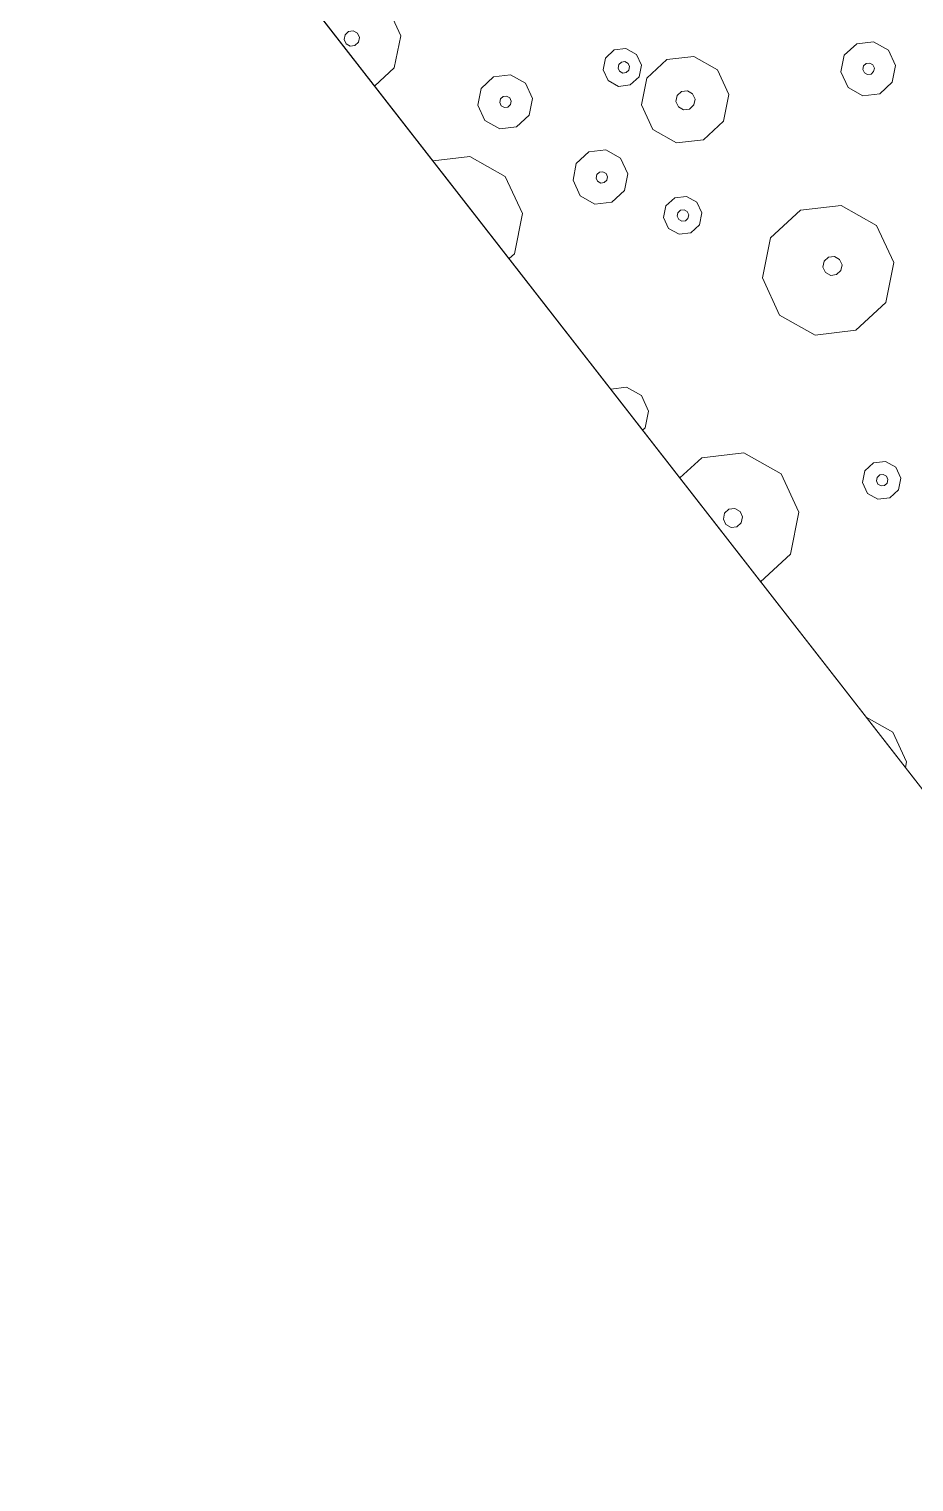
# Model space of a CAD drawing. Header units: metres. Extents: x -2858 to 512, y -1995 to 1252.
# Drawn here: x -490.839 to -488.268, y -123.094 to -118.875 of the extents above; entities that cross this region are included whole.
import ezdxf

# ---------------------------------------------------------------- set-up
doc = ezdxf.new("R2010")
doc.units = ezdxf.units.M
doc.layers.add('Calque commun', color=7, linetype='Continuous')
doc.layers.add('Calque11', color=7, linetype='Continuous')

# ---------------------------------------------------------------- blocks, each defined once
blk = doc.blocks.new('geometrebondepartleger')
at = {"layer": 'Calque11', "color": 7, "linetype": 'Continuous', "lineweight": 9}
blk.add_line((150.3457, 147.4392, 79), (130.1803, 35.9078, 79), dxfattribs=at)
blk = doc.blocks.new('pattern')
at = {"layer": 'Calque commun', "color": 54, "linetype": 'Continuous', "lineweight": 9}
for p, q in [((63.3569, 43.6259), (63.3947, 43.713)), ((63.3947, 43.713), (63.4094, 43.7217)), ((63.3763, 43.5387), (63.3569, 43.6259)), ((62.7918, 43.1509), (62.8216, 43.1685)), ((62.8216, 43.1685), (62.8561, 43.1652)), ((62.8561, 43.1652), (62.882, 43.1423)), ((62.778, 43.1191), (62.7918, 43.1509)), ((62.8158, 43.1163), (62.82, 43.1258)), ((62.82, 43.1258), (62.8289, 43.1311)), ((62.8289, 43.1311), (62.8392, 43.1301)), ((62.8392, 43.1301), (62.847, 43.1232)), ((62.847, 43.1232), (62.8493, 43.1131)), ((62.882, 43.1423), (62.8895, 43.1085)), ((62.7856, 43.0853), (62.778, 43.1191)), ((62.8115, 43.0624), (62.7856, 43.0853)), ((62.8181, 43.1061), (62.8158, 43.1163)), ((62.8259, 43.0993), (62.8181, 43.1061)), ((62.8362, 43.0983), (62.8259, 43.0993)), ((62.8451, 43.1036), (62.8362, 43.0983)), ((62.8493, 43.1131), (62.8451, 43.1036)), ((62.8895, 43.1085), (62.8758, 43.0767)), ((62.846, 43.0591), (62.8115, 43.0624)), ((62.8758, 43.0767), (62.846, 43.0591)), ((63.0635, 42.9965), (63.17, 43.0594)), ((63.17, 43.0594), (63.2877, 43.0482)), ((63.0144, 42.8831), (63.0635, 42.9965)), ((63.0412, 42.7625), (63.0144, 42.8831)), ((63.1756, 42.8674), (63.1825, 42.8833)), ((63.1793, 42.8505), (63.1756, 42.8674)), ((63.1825, 42.8833), (63.1974, 42.8921)), ((63.1974, 42.8921), (63.2146, 42.8904)), ((63.2146, 42.8904), (63.2276, 42.879)), ((63.2276, 42.879), (63.2313, 42.8621)), ((63.1923, 42.8391), (63.1793, 42.8505)), ((63.2095, 42.8374), (63.1923, 42.8391)), ((63.2244, 42.8462), (63.2095, 42.8374)), ((63.2313, 42.8621), (63.2244, 42.8462)), ((62.339, 42.7179), (62.4412, 42.7782)), ((62.4412, 42.7782), (62.5594, 42.767)), ((62.5594, 42.767), (62.6483, 42.6884)), ((63.1339, 42.6807), (63.0412, 42.7625)), ((62.2918, 42.609), (62.339, 42.7179)), ((62.6483, 42.6884), (62.6741, 42.5726)), ((63.2197, 42.6725), (63.1339, 42.6807)), ((62.444, 42.6107), (62.4589, 42.6195)), ((62.4589, 42.6195), (62.4761, 42.6178)), ((62.4761, 42.6178), (62.4891, 42.6064)), ((62.3176, 42.4932), (62.2918, 42.609)), ((62.4371, 42.5948), (62.444, 42.6107)), ((62.4409, 42.5779), (62.4371, 42.5948)), ((62.4539, 42.5665), (62.4409, 42.5779)), ((62.486, 42.5736), (62.4711, 42.5648)), ((62.4929, 42.5895), (62.486, 42.5736)), ((62.4891, 42.6064), (62.4929, 42.5895)), ((62.6741, 42.5726), (62.6269, 42.4637)), ((62.4711, 42.5648), (62.4539, 42.5665)), ((62.4066, 42.4147), (62.3176, 42.4932)), ((63.1359, 42.475), (63.1785, 42.5001)), ((63.1785, 42.5001), (63.1884, 42.4992)), ((62.6269, 42.4637), (62.5247, 42.4034)), ((63.1162, 42.4296), (63.1359, 42.475)), ((62.5247, 42.4034), (62.4066, 42.4147)), ((63.127, 42.3813), (63.1162, 42.4296)), ((61.9094, 42.3405), (61.952, 42.3657)), ((61.952, 42.3657), (62.0012, 42.361)), ((62.0012, 42.361), (62.0382, 42.3282)), ((63.1616, 42.3508), (63.127, 42.3813)), ((61.8897, 42.2952), (61.9094, 42.3405)), ((62.0382, 42.3282), (62.049, 42.28)), ((61.9005, 42.2469), (61.8897, 42.2952)), ((61.9519, 42.29), (61.956, 42.2996)), ((61.9542, 42.2799), (61.9519, 42.29)), ((61.962, 42.273), (61.9542, 42.2799)), ((61.956, 42.2996), (61.965, 42.3048)), ((61.965, 42.3048), (61.9753, 42.3039)), ((61.9812, 42.2773), (61.9723, 42.272)), ((61.9753, 42.3039), (61.9831, 42.297)), ((61.9854, 42.2868), (61.9812, 42.2773)), ((61.9831, 42.297), (61.9854, 42.2868)), ((62.049, 42.28), (62.0293, 42.2346)), ((61.9375, 42.2142), (61.9005, 42.2469)), ((61.9723, 42.272), (61.962, 42.273)), ((62.0293, 42.2346), (61.9868, 42.2095)), ((61.9868, 42.2095), (61.9375, 42.2142)), ((62.5899, 42.1752), (62.6037, 42.2069)), ((62.6037, 42.2069), (62.6335, 42.2245)), ((62.6335, 42.2245), (62.668, 42.2213)), ((62.668, 42.2213), (62.6939, 42.1984)), ((62.6939, 42.1984), (62.7014, 42.1646)), ((62.5975, 42.1414), (62.5899, 42.1752)), ((62.6294, 42.1724), (62.6335, 42.182)), ((62.6316, 42.1623), (62.6294, 42.1724)), ((62.6394, 42.1554), (62.6316, 42.1623)), ((62.6335, 42.182), (62.6424, 42.1872)), ((62.6498, 42.1544), (62.6394, 42.1554)), ((62.6424, 42.1872), (62.6528, 42.1863)), ((62.6587, 42.1597), (62.6498, 42.1544)), ((62.6528, 42.1863), (62.6606, 42.1794)), ((62.6628, 42.1693), (62.6587, 42.1597)), ((62.6606, 42.1794), (62.6628, 42.1693)), ((62.7014, 42.1646), (62.6877, 42.1328)), ((62.6234, 42.1185), (62.5975, 42.1414)), ((62.6579, 42.1152), (62.6234, 42.1185)), ((62.6877, 42.1328), (62.6579, 42.1152)), ((62.295, 42.0359), (62.3631, 42.0761)), ((62.3631, 42.0761), (62.4419, 42.0686)), ((62.4419, 42.0686), (62.5012, 42.0163)), ((62.2635, 41.9633), (62.295, 42.0359)), ((62.3706, 41.9715), (62.3855, 41.9803)), ((62.3855, 41.9803), (62.4028, 41.9787)), ((62.5012, 42.0163), (62.5184, 41.939)), ((62.6627, 41.9703), (62.7053, 41.9954)), ((62.7053, 41.9954), (62.7545, 41.9907)), ((62.7545, 41.9907), (62.7916, 41.958)), ((62.2807, 41.8861), (62.2635, 41.9633)), ((62.3637, 41.9556), (62.3706, 41.9715)), ((62.3675, 41.9387), (62.3637, 41.9556)), ((62.3805, 41.9273), (62.3675, 41.9387)), ((62.4028, 41.9787), (62.4157, 41.9672)), ((62.4195, 41.9503), (62.4126, 41.9345)), ((62.4157, 41.9672), (62.4195, 41.9503)), ((62.5184, 41.939), (62.4869, 41.8665)), ((62.643, 41.9249), (62.6627, 41.9703)), ((62.7916, 41.958), (62.8023, 41.9097)), ((62.3977, 41.9257), (62.3805, 41.9273)), ((62.4126, 41.9345), (62.3977, 41.9257)), ((62.6538, 41.8766), (62.643, 41.9249)), ((62.7039, 41.9227), (62.7081, 41.9322)), ((62.7062, 41.9126), (62.7039, 41.9227)), ((62.714, 41.9057), (62.7062, 41.9126)), ((62.7081, 41.9322), (62.717, 41.9375)), ((62.7243, 41.9047), (62.714, 41.9057)), ((62.717, 41.9375), (62.7273, 41.9365)), ((62.7332, 41.91), (62.7243, 41.9047)), ((62.7273, 41.9365), (62.7351, 41.9297)), ((62.7374, 41.9195), (62.7332, 41.91)), ((62.7351, 41.9297), (62.7374, 41.9195)), ((62.8023, 41.9097), (62.7826, 41.8644)), ((62.34, 41.8337), (62.2807, 41.8861)), ((62.4869, 41.8665), (62.4188, 41.8262)), ((62.6908, 41.8439), (62.6538, 41.8766)), ((62.7826, 41.8644), (62.7401, 41.8392)), ((62.9531, 41.8195), (63.0553, 41.8798)), ((63.0553, 41.8798), (63.0761, 41.8778)), ((62.4188, 41.8262), (62.34, 41.8337)), ((62.7401, 41.8392), (62.6908, 41.8439)), ((62.9059, 41.7106), (62.9531, 41.8195)), ((62.3875, 41.7577), (62.4013, 41.7894)), ((62.4013, 41.7894), (62.4311, 41.807)), ((62.4273, 41.7668), (62.4363, 41.7721)), ((62.4311, 41.807), (62.4656, 41.8037)), ((62.4363, 41.7721), (62.4466, 41.7711)), ((62.4466, 41.7711), (62.4544, 41.7642)), ((62.4656, 41.8037), (62.4915, 41.7808)), ((62.4915, 41.7808), (62.499, 41.7471)), ((62.3951, 41.7239), (62.3875, 41.7577)), ((62.4232, 41.7573), (62.4273, 41.7668)), ((62.4254, 41.7472), (62.4232, 41.7573)), ((62.4332, 41.7403), (62.4254, 41.7472)), ((62.4436, 41.7393), (62.4332, 41.7403)), ((62.4525, 41.7446), (62.4436, 41.7393)), ((62.4566, 41.7541), (62.4525, 41.7446)), ((62.4544, 41.7642), (62.4566, 41.7541)), ((62.499, 41.7471), (62.4853, 41.7153)), ((62.421, 41.701), (62.3951, 41.7239)), ((62.4555, 41.6977), (62.421, 41.701)), ((62.4853, 41.7153), (62.4555, 41.6977)), ((62.9317, 41.5948), (62.9059, 41.7106)), ((62.6846, 41.6184), (62.7272, 41.6436)), ((62.7272, 41.6436), (62.7764, 41.6389)), ((62.665, 41.5731), (62.6846, 41.6184)), ((62.7764, 41.6389), (62.8135, 41.6061)), ((62.8135, 41.6061), (62.8242, 41.5579)), ((62.6757, 41.5248), (62.665, 41.5731)), ((62.7272, 41.5679), (62.7313, 41.5775)), ((62.7294, 41.5578), (62.7272, 41.5679)), ((62.7313, 41.5775), (62.7402, 41.5827)), ((62.7402, 41.5827), (62.7506, 41.5818)), ((62.7506, 41.5818), (62.7583, 41.5749)), ((62.7606, 41.5647), (62.7565, 41.5552)), ((62.7583, 41.5749), (62.7606, 41.5647)), ((63.012, 41.5238), (62.9317, 41.5948)), ((62.7128, 41.4921), (62.6757, 41.5248)), ((62.7372, 41.5509), (62.7294, 41.5578)), ((62.7475, 41.5499), (62.7372, 41.5509)), ((62.7565, 41.5552), (62.7475, 41.5499)), ((62.8242, 41.5579), (62.8046, 41.5125)), ((62.762, 41.4874), (62.7128, 41.4921)), ((62.8046, 41.5125), (62.762, 41.4874)), ((62.804, 41.2115), (62.8857, 41.2597)), ((62.8857, 41.2597), (62.963, 41.2524)), ((62.7662, 41.1244), (62.804, 41.2115)), ((62.8825, 41.113), (62.888, 41.1257)), ((62.8855, 41.0995), (62.8825, 41.113)), ((62.8959, 41.0903), (62.8855, 41.0995)), ((62.888, 41.1257), (62.8999, 41.1327)), ((62.8999, 41.1327), (62.9137, 41.1314)), ((62.9216, 41.0961), (62.9096, 41.089)), ((62.9137, 41.1314), (62.9241, 41.1223)), ((62.9271, 41.1088), (62.9216, 41.0961)), ((62.9241, 41.1223), (62.9271, 41.1088)), ((62.9096, 41.089), (62.8959, 41.0903))]:
    blk.add_line(p, q, dxfattribs=at)
at = {"layer": 'Calque commun', "color": 7, "linetype": 'Continuous', "lineweight": 9}
mesh = blk.add_polyface(dxfattribs=at)
corners = [(70.8497, 113.5412), (53.8349, 19.1692), (74.7282, 106.3237), (76.0435, 113.5984), (74.769, 106.1763), (58.8077, 18.2701), (114.1703, 105.207), (114.1703, 98.5387)]
mesh.append_faces([[corners[k] for k in face] for face in [(3, 4, 6)]], dxfattribs={"vtx0": -1, "vtx1": -1, "color": 7})
mesh.append_faces([[corners[k] for k in face] for face in [(3, 2, 4)]], dxfattribs={"vtx0": -1, "vtx2": -1, "color": 7})
mesh.append_faces([[corners[k] for k in face] for face in [(5, 2, 1)]], dxfattribs={"vtx1": -1, "color": 7})
mesh.append_faces([[corners[k] for k in face] for face in [(0, 1, 2), (3, 0, 2)]], dxfattribs={"vtx1": -1, "vtx2": -1, "color": 7})
mesh.append_faces([[corners[k] for k in face] for face in [(4, 7, 6)]], dxfattribs={"vtx2": -1, "color": 7})

msp = doc.modelspace()

# ---------------------------------------------------------------- block references
at = {"layer": 'Calque commun', "color": 0, "linetype": 'ByBlock', "lineweight": -2, "rotation": 228.1617603435354}
for name, p in [('geometrebondepartleger', (-440.1616, 15.2632)), ('pattern', (-478.5712, -44.6144))]:
    msp.add_blockref(name, p, dxfattribs=at)

doc.saveas('drawing.dxf')
